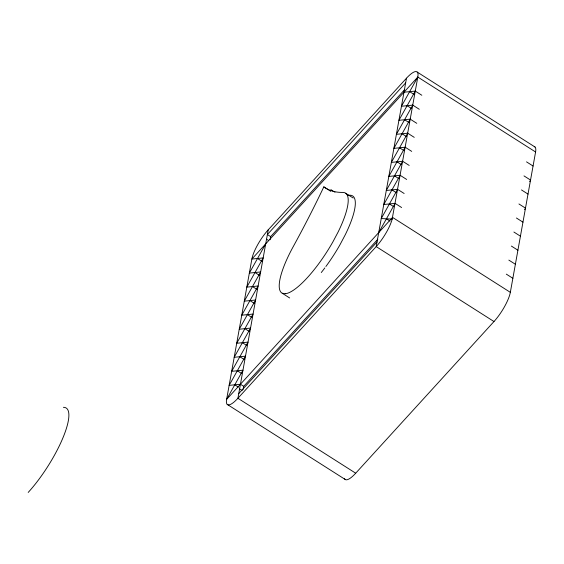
<?xml version="1.0" encoding="UTF-8"?>
<svg xmlns="http://www.w3.org/2000/svg" width="564" height="564" viewBox="0 0 564 564"><rect width="100%" height="100%" fill="white"/><g stroke="black" fill="none" stroke-linecap="round" stroke-linejoin="round"><path stroke-width="0.85" d="M535.588 151.991L417.804 77.056A24.146 6.451 -57.5 0 0 406.503 78.184L268.217 229.851L237.916 398.269L355.701 473.203L493.986 321.536A24.146 6.451 -57.5 0 0 510.335 292.335L535.588 151.991A24.146 6.451 -57.5 0 0 534.27 146.577M243.154 389.435L243.711 386.312L377.838 239.207M270.086 239.728L270.649 236.612L404.776 89.5M406.503 78.184L376.195 246.602L237.916 398.269A24.146 6.451 -57.5 0 1 226.615 399.404L251.868 259.052A24.146 6.451 -57.5 0 1 268.217 229.851M510.335 292.335L392.551 217.401L226.615 399.404L242.964 370.195L231.663 371.331L248.019 342.129L236.711 343.264L253.067 314.063L241.766 315.191L258.115 285.99L246.813 287.125L263.169 257.924L251.868 259.052L417.804 77.056L392.1 219.361A24.146 6.451 -57.5 0 1 376.195 246.602L493.986 321.536M265.693 243.888L249.337 273.089L260.646 271.954L244.29 301.155L255.591 300.027L239.242 329.228L250.543 328.093L234.187 357.294L245.488 356.166L229.139 385.367L240.44 384.232L243.711 386.312M417.804 77.056L401.448 106.258L412.756 105.123L419.299 109.289M421.823 95.253L415.28 91.093L398.924 120.294L410.225 119.159L416.775 123.319M412.756 105.123L396.4 134.324L407.701 133.196L414.244 137.355M410.225 119.159L393.876 148.36L405.178 147.225L411.72 151.392M407.701 133.196L391.353 162.397L402.654 161.262L409.196 165.428M405.178 147.225L388.822 176.426L400.13 175.298L406.672 179.458M402.654 161.262L386.298 190.463L397.599 189.335L404.148 193.494M400.13 175.298L383.774 204.499L395.075 203.364L401.617 207.531M397.599 189.335L381.25 218.536L392.241 219.121M378.726 232.565L395.075 203.364M529.681 181.594L530.541 180.057L523.991 175.897M524.626 209.667L525.486 208.13L518.943 203.964M405.657 82.866L267.378 234.532L270.649 236.612M238.755 393.587L377.041 241.928M403.972 92.221L415.28 91.093M285.574 293.703A59.213 15.82 -57.5 0 0 332.993 241.695L338.132 231.98A59.213 15.82 -57.5 0 0 342.715 192.409A367.27 98.136 -57.5 0 1 323.835 186.846A367.552 98.214 -57.5 0 1 293.16 246.764A59.213 15.82 -57.5 0 0 282.268 293.245L285.567 293.717M417.212 72.072L534.996 147M526.522 161.861L533.065 166.02M409.626 91.657L413.99 94.428M407.102 105.694L411.466 108.464M521.467 189.927L528.01 194.094M404.578 119.723L408.935 122.501M402.054 133.76L406.411 136.537M516.42 218L522.962 222.16M399.524 147.796L403.887 150.567M513.896 232.037L520.438 236.196M397 161.826L401.364 164.603M511.372 246.066L517.914 250.233M394.476 175.862L398.84 178.64M508.841 260.103L515.39 264.262M391.952 189.899L396.316 192.677M506.317 274.139L512.859 278.299M389.428 203.935L393.785 206.706M386.425 218.811L390.062 221.123M345.76 193.311L353.163 198.013M323.835 186.846L330.49 191.083M266.532 239.207L268.499 240.461M257.515 258.488L261.879 261.266M254.991 272.525L259.355 275.295M282.261 293.259L289.663 297.968M252.468 286.554L256.832 289.332M249.944 300.591L254.301 303.369M247.413 314.627L251.777 317.405M244.889 328.664L249.253 331.435M242.365 342.693L246.729 345.471M239.841 356.73L244.205 359.508M237.317 370.767L241.674 373.537M234.786 384.803L238.424 387.115M239.601 388.913L242.217 390.577M227.2 404.388L344.985 479.315M355.701 473.203A24.146 6.451 -57.5 0 1 344.484 478.547M63.401 407.321A59.22 15.827 -57.5 0 1 63.041 437.586A59.22 15.827 -57.5 0 1 28.2 492.428M325.879 266.518A59.213 15.82 -57.5 0 0 340.113 244.508L345.246 234.793A59.213 15.82 -57.5 0 0 349.835 195.222A367.27 98.136 -57.5 0 1 347.988 195.207M324.857 267.893A59.213 15.82 -57.5 0 1 321.276 272.525M334.995 192.148A367.27 98.136 -57.5 0 1 330.948 189.659A367.552 98.214 -57.5 0 1 330.278 191.055"/></g></svg>
